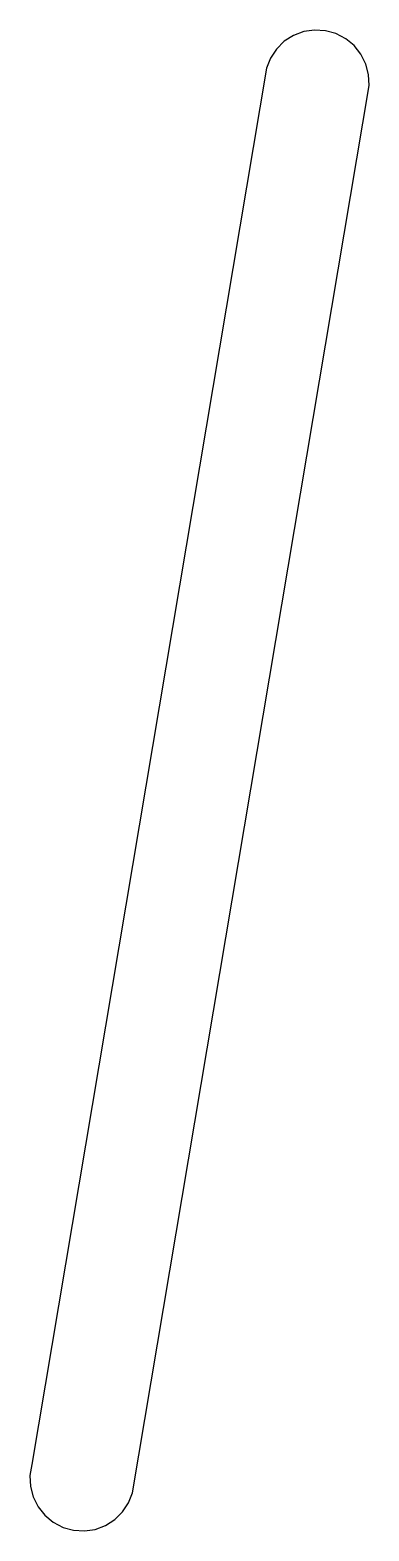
# Model space of a CAD drawing. Header units: metres. Extents: x -5 to 27, y -5 to 138.
import ezdxf

# ---------------------------------------------------------------- set-up
doc = ezdxf.new("R2010")
doc.units = ezdxf.units.M

msp = doc.modelspace()

# ---------------------------------------------------------------- linework, layer by layer
for p, q in [((20.1821, 137.736), (19.3001, 137.176)), ((21.1615, 138.102), (20.1821, 137.736)), ((22.1954, 138.255), (21.1615, 138.102)), ((23.2387, 138.191), (22.1954, 138.255)), ((24.2457, 137.911), (23.2387, 138.191)), ((25.1725, 137.427), (24.2457, 137.911)), ((18.5539, 136.443), (17.9763, 135.572)), ((19.3001, 137.176), (18.5539, 136.443)), ((25.9786, 136.762), (25.1725, 137.427)), ((26.6286, 135.943), (25.9786, 136.762)), ((17.9763, 135.572), (17.5924, 134.6)), ((27.0943, 135.007), (26.6286, 135.943)), ((27.3552, 133.995), (27.0943, 135.007)), ((17.5924, 134.6), (-4.81708, 1.34003)), ((27.3999, 132.951), (27.3552, 133.995)), ((4.81708, -1.34003), (27.3999, 132.951)), ((-4.81708, 1.34003), (-4.99042, 0.309219)), ((-4.99042, 0.309219), (-4.94566, -0.735092)), ((-4.94566, -0.735092), (-4.68475, -1.74728)), ((4.4332, -2.31227), (4.81708, -1.34003)), ((-4.68475, -1.74728), (-4.21909, -2.68312)), ((-4.21909, -2.68312), (-3.56905, -3.50168)), ((3.85558, -3.18347), (4.4332, -2.31227)), ((-3.56905, -3.50168), (-2.763, -4.16722)), ((-2.763, -4.16722), (-1.83621, -4.65062)), ((2.22742, -4.47644), (3.10944, -3.91551)), ((3.10944, -3.91551), (3.85558, -3.18347)), ((-1.83621, -4.65062), (-0.829163, -4.93076)), ((-0.829163, -4.93076), (0.214096, -4.99541)), ((0.214096, -4.99541), (1.24802, -4.84174)), ((1.24802, -4.84174), (2.22742, -4.47644))]:
    msp.add_line(p, q)

doc.saveas('drawing.dxf')
